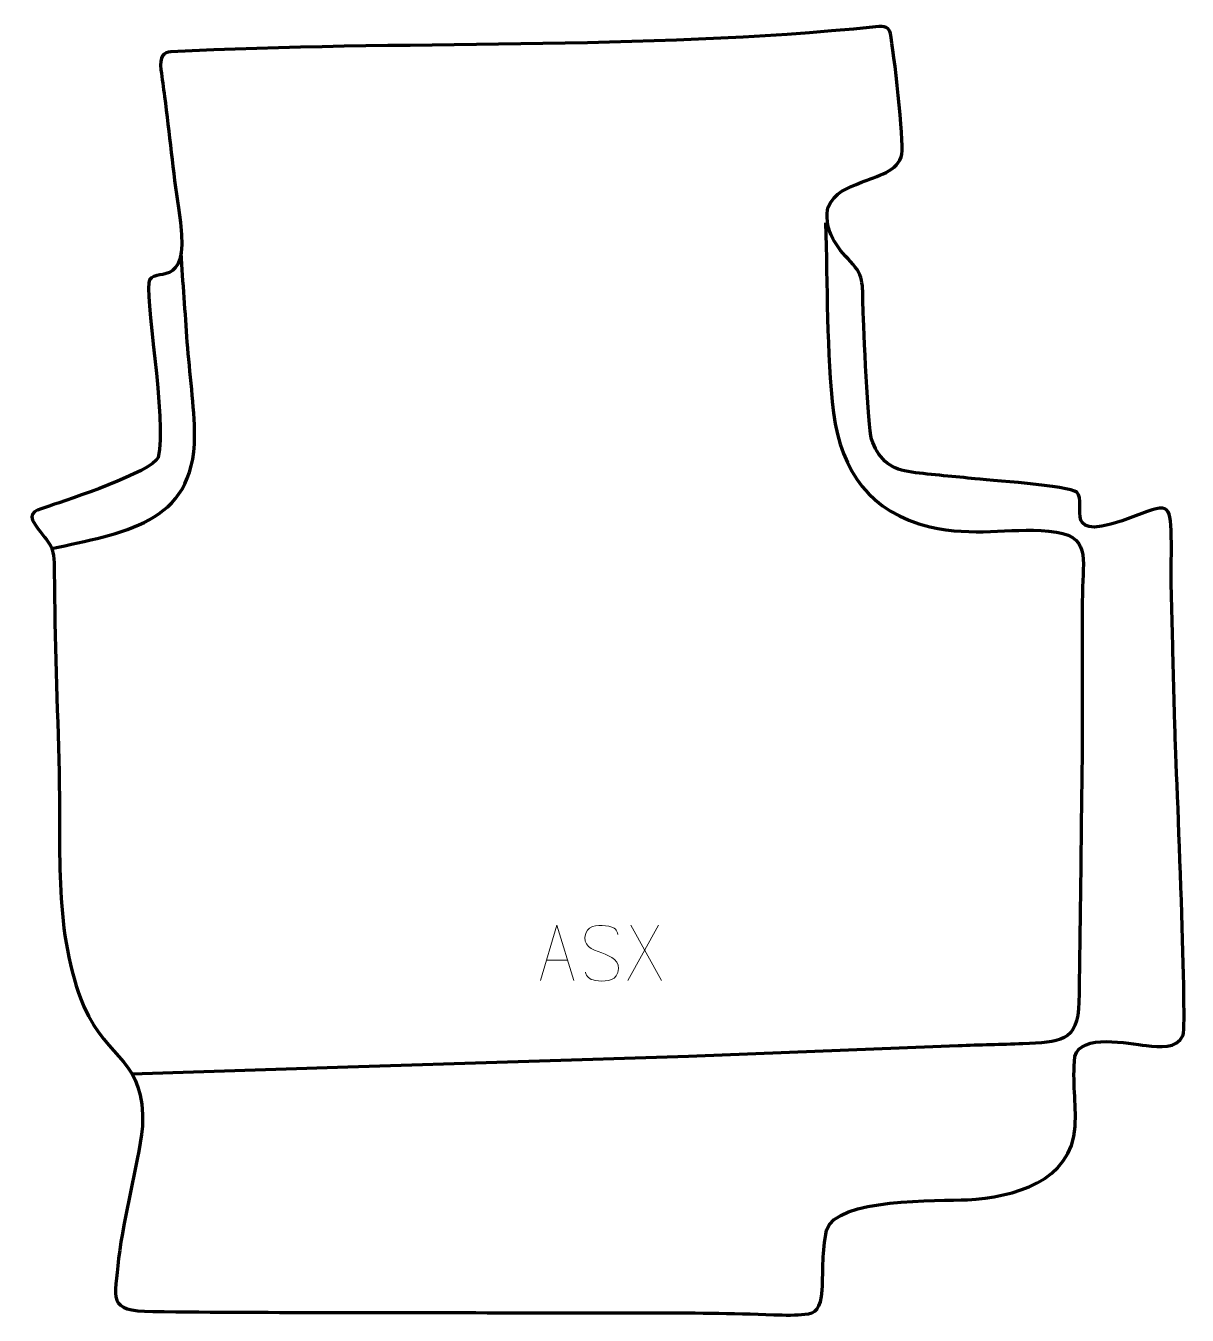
# Model space of a CAD drawing. Header units: millimetres. Extents: x -574 to -53, y 238 to 817.
import ezdxf

# ---------------------------------------------------------------- set-up
doc = ezdxf.new("R2010")
doc.units = ezdxf.units.MM
doc.header["$MEASUREMENT"] = 0
doc.layers.add('layer 2', color=7, linetype='Continuous')
doc.layers.add('layer 3', color=7, linetype='Continuous')

msp = doc.modelspace()

# ---------------------------------------------------------------- linework, layer by layer
at = {"layer": 'layer 2', "color": 140, "lineweight": 158}
for points, knots in [([(-215.4077, 728.3758), (-214.4556, 700.8396), (-215.042, 670.2339), (-211.8356, 643.1406), (-211.8356, 643.1406), (-208.1895, 616.6598), (-195.4823, 598.6477), (-168.6391, 592.0521), (-168.6391, 592.0521), (-148.6146, 587.4112), (-133.9727, 591.7489), (-115.163, 590.1093), (-115.163, 590.1093), (-95.837, 588.4247), (-100.0835, 577.8779), (-100.1934, 562.1738), (-100.1934, 562.1738), (-100.3517, 539.5285), (-100.1334, 516.8516), (-100.2383, 494.1959), (-100.2383, 494.1959), (-100.7746, 455.7894), (-101.0803, 417.263), (-101.7287, 378.8818), (-101.7287, 378.8818), (-102.039, 360.5134), (-110.6456, 360.8267), (-126.907, 360.1084), (-126.907, 360.1084), (-136.5795, 359.6811), (-146.2561, 359.5347), (-155.9302, 359.1578), (-155.9302, 359.1578), (-196.2448, 357.514), (-236.5626, 355.9467), (-276.8803, 354.3803), (-276.8803, 354.3803), (-276.8803, 354.3803), (-429.7414, 349.5484), (-429.7414, 349.5484), (-429.7414, 349.5484), (-429.7414, 349.5484), (-526.5112, 346.5335), (-526.5112, 346.5335)], [0, 0, 0, 0, 0.08333333, 0.08333333, 0.08333333, 0.08333333, 0.16666667, 0.16666667, 0.16666667, 0.16666667, 0.25, 0.25, 0.25, 0.25, 0.33333333, 0.33333333, 0.33333333, 0.33333333, 0.41666667, 0.41666667, 0.41666667, 0.41666667, 0.5, 0.5, 0.5, 0.5, 0.58333333, 0.58333333, 0.58333333, 0.58333333, 0.66666667, 0.66666667, 0.66666667, 0.66666667, 0.75, 0.75, 0.75, 0.75, 0.83333333, 0.83333333, 0.83333333, 0.83333333, 1, 1, 1, 1]), ([(-562.4701, 582.2437), (-531.3577, 589.5252), (-498.4303, 592.6723), (-498.4342, 632.7769), (-498.4342, 632.7769), (-498.4355, 646.0155), (-500.7184, 661.2816), (-501.6807, 674.8233), (-501.6807, 674.8233), (-502.6299, 688.1826), (-503.5726, 701.5423), (-504.5123, 714.9022)], [0, 0, 0, 0, 0.25, 0.25, 0.25, 0.25, 0.5, 0.5, 0.5, 0.5, 1, 1, 1, 1])]:
    msp.add_open_spline(points, degree=3, knots=knots, dxfattribs=at)
at = {"layer": 'layer 3', "color": 242, "lineweight": 158}
msp.add_open_spline([(-513.5375, 797.1404), (-514.3671, 803.1064), (-512.1296, 804.9641), (-509.0413, 805.1269), (-509.0413, 805.1269), (-406.997, 810.5074), (-297.9748, 805.4924), (-193.0142, 816.3648), (-193.0142, 816.3648), (-188.4346, 816.8393), (-186.9254, 815.9087), (-186.3188, 813.4389), (-186.3188, 813.4389), (-184.746, 805.3577), (-180.0902, 765.3883), (-181.1649, 759.2214), (-181.1649, 759.2214), (-182.5012, 751.5535), (-192.6836, 749.3276), (-199.2854, 746.6502), (-199.2854, 746.6502), (-205.6158, 744.0829), (-211.249, 742.0623), (-214.251, 735.5233), (-214.251, 735.5233), (-214.251, 735.5233), (-214.5074, 734.3015), (-214.5074, 734.3015), (-214.5074, 734.3015), (-215.7426, 724.5051), (-210.5044, 717.5313), (-204.1308, 711.0277), (-204.1308, 711.0277), (-197.6971, 704.4626), (-198.8635, 699.0758), (-198.5553, 690.1681), (-198.5553, 690.1681), (-198.2261, 681.2558), (-196.4307, 636.8546), (-194.7057, 631.3537), (-194.7057, 631.3537), (-192.1686, 623.263), (-186.7392, 618.1514), (-178.3859, 616.8131), (-178.3859, 616.8131), (-169.6731, 615.4172), (-158.9619, 614.8154), (-149.8528, 613.7429), (-149.8528, 613.7429), (-142.9354, 613.049), (-105.7165, 610.4262), (-102.7121, 607.5819), (-102.7121, 607.5819), (-97.3015, 602.4596), (-111.8585, 582.8656), (-76.307, 596.9686), (-76.307, 596.9686), (-60.3539, 603.2972), (-60.5534, 601.812), (-60.2726, 584.622), (-60.2726, 584.622), (-60.2108, 578.0108), (-60.3907, 571.4223), (-60.2883, 564.7976), (-60.2883, 564.7976), (-60.0365, 554.7748), (-59.7848, 544.7521), (-59.533, 534.7293), (-59.533, 534.7293), (-59.2812, 524.7066), (-59.0293, 514.6838), (-58.7775, 504.6611), (-58.7775, 504.6611), (-58.2235, 487.1904), (-53.1531, 370.8755), (-54.9583, 363.9826), (-54.9583, 363.9826), (-58.2527, 357.4052), (-65.1576, 358.7895), (-71.594, 359.2895), (-71.594, 359.2895), (-79.2741, 360.1079), (-100.9701, 364.8829), (-103.5517, 354.3435), (-103.5517, 354.3435), (-104.7281, 342.8801), (-102.8169, 333.5654), (-103.4546, 322.9863), (-103.4546, 322.9863), (-104.9563, 298.0743), (-131.0348, 291.3881), (-151.7571, 290.1437), (-151.7571, 290.1437), (-164.6007, 289.5253), (-210.6298, 291.11), (-214.8842, 276.442), (-214.8842, 276.442), (-217.0544, 266.1329), (-216.355, 259.6492), (-216.9188, 249.6145), (-216.9188, 249.6145), (-217.4004, 241.0459), (-219.8942, 239.2552), (-224.6651, 238.7254), (-224.6651, 238.7254), (-228.328, 238.3188), (-233.614, 238.337), (-238.6572, 238.5341), (-238.6572, 238.5341), (-276.0591, 239.9959), (-314.1408, 239.1395), (-351.6288, 239.377), (-351.6288, 239.377), (-406.8038, 239.7254), (-462.0659, 239.3013), (-517.2207, 239.9933), (-517.2207, 239.9933), (-538.0984, 240.2552), (-534.1384, 245.5219), (-532.502, 263.7152), (-532.502, 263.7152), (-530.1048, 283.8991), (-524.1883, 303.2996), (-521.8033, 323.0341), (-521.8033, 323.0341), (-520.4719, 353.0938), (-537.1264, 352.1597), (-548.0767, 376.7769), (-548.0767, 376.7769), (-561.7719, 409.7742), (-558.4031, 446.7739), (-559.2017, 481.9087), (-559.2017, 481.9087), (-559.9468, 511.8209), (-561.1716, 541.4112), (-561.365, 571.3689), (-561.365, 571.3689), (-561.4539, 585.1566), (-562.9869, 583.1569), (-569.9953, 593.0363), (-569.9953, 593.0363), (-574.1394, 598.878), (-568.6692, 599.6712), (-563.5868, 601.3769), (-563.5868, 601.3769), (-555.129, 604.2466), (-517.5646, 616.4904), (-514.7395, 623.2145), (-514.7395, 623.2145), (-510.668, 639.1516), (-521.5335, 698.8887), (-518.6297, 702.932), (-518.6297, 702.932), (-514.5912, 708.5554), (-499.5356, 697.4917), (-505.5748, 735.0885), (-505.5748, 735.0885), (-508.1825, 751.3222), (-509.7538, 768.7287), (-511.9193, 785.1817), (-511.9193, 785.1817), (-512.4443, 789.1704), (-512.9835, 793.1559), (-513.5375, 797.1404)], degree=3, knots=[0, 0, 0, 0, 0.02380952, 0.02380952, 0.02380952, 0.02380952, 0.04761905, 0.04761905, 0.04761905, 0.04761905, 0.07142857, 0.07142857, 0.07142857, 0.07142857, 0.0952381, 0.0952381, 0.0952381, 0.0952381, 0.11904762, 0.11904762, 0.11904762, 0.11904762, 0.14285714, 0.14285714, 0.14285714, 0.14285714, 0.16666667, 0.16666667, 0.16666667, 0.16666667, 0.19047619, 0.19047619, 0.19047619, 0.19047619, 0.21428571, 0.21428571, 0.21428571, 0.21428571, 0.23809524, 0.23809524, 0.23809524, 0.23809524, 0.26190476, 0.26190476, 0.26190476, 0.26190476, 0.28571429, 0.28571429, 0.28571429, 0.28571429, 0.30952381, 0.30952381, 0.30952381, 0.30952381, 0.33333333, 0.33333333, 0.33333333, 0.33333333, 0.35714286, 0.35714286, 0.35714286, 0.35714286, 0.38095238, 0.38095238, 0.38095238, 0.38095238, 0.4047619, 0.4047619, 0.4047619, 0.4047619, 0.42857143, 0.42857143, 0.42857143, 0.42857143, 0.45238095, 0.45238095, 0.45238095, 0.45238095, 0.47619048, 0.47619048, 0.47619048, 0.47619048, 0.5, 0.5, 0.5, 0.5, 0.52380952, 0.52380952, 0.52380952, 0.52380952, 0.54761905, 0.54761905, 0.54761905, 0.54761905, 0.57142857, 0.57142857, 0.57142857, 0.57142857, 0.5952381, 0.5952381, 0.5952381, 0.5952381, 0.61904762, 0.61904762, 0.61904762, 0.61904762, 0.64285714, 0.64285714, 0.64285714, 0.64285714, 0.66666667, 0.66666667, 0.66666667, 0.66666667, 0.69047619, 0.69047619, 0.69047619, 0.69047619, 0.71428571, 0.71428571, 0.71428571, 0.71428571, 0.73809524, 0.73809524, 0.73809524, 0.73809524, 0.76190476, 0.76190476, 0.76190476, 0.76190476, 0.78571429, 0.78571429, 0.78571429, 0.78571429, 0.80952381, 0.80952381, 0.80952381, 0.80952381, 0.83333333, 0.83333333, 0.83333333, 0.83333333, 0.85714286, 0.85714286, 0.85714286, 0.85714286, 0.88095238, 0.88095238, 0.88095238, 0.88095238, 0.9047619, 0.9047619, 0.9047619, 0.9047619, 0.92857143, 0.92857143, 0.92857143, 0.92857143, 0.95238095, 0.95238095, 0.95238095, 0.95238095, 1, 1, 1, 1], dxfattribs=at)
at = {"layer": 'layer 3', "color": 250, "lineweight": 9}
for points, knots in [([(-343.2729, 388.427), (-343.2729, 388.427), (-335.9019, 413.3805), (-335.9019, 413.3805), (-335.9019, 413.3805), (-335.9019, 413.3805), (-328.332, 388.427), (-328.332, 388.427)], [0, 0, 0, 0, 0.33333333, 0.33333333, 0.33333333, 0.33333333, 1, 1, 1, 1]), ([(-315.8024, 400.9038), (-320.0507, 402.3742), (-324.9588, 404.17), (-322.9537, 409.6903), (-322.9537, 409.6903), (-321.4502, 413.8302), (-316.2366, 413.4417), (-312.633, 412.8406), (-312.633, 412.8406), (-309.7724, 412.3634), (-308.9077, 411.1502), (-308.5971, 409.0661)], [0, 0, 0, 0, 0.25, 0.25, 0.25, 0.25, 0.5, 0.5, 0.5, 0.5, 1, 1, 1, 1]), ([(-315.8024, 400.9037), (-311.7838, 399.257), (-306.7543, 397.3687), (-308.5883, 392.0084), (-308.5883, 392.0084), (-310.0481, 387.742), (-314.9589, 387.9987), (-318.685, 388.5534), (-318.685, 388.5534), (-321.435, 388.9632), (-322.6559, 390.1767), (-323.0339, 392.2889)], [0, 0, 0, 0, 0.25, 0.25, 0.25, 0.25, 0.5, 0.5, 0.5, 0.5, 1, 1, 1, 1])]:
    msp.add_open_spline(points, degree=3, knots=knots, dxfattribs=at)
for points in [[(-290.3867, 413.3805), (-290.3867, 413.3805), (-304.1273, 388.4847), (-304.1273, 388.4847)], [(-302.6727, 413.3805), (-302.6727, 413.3805), (-288.9321, 388.427), (-288.9321, 388.427)], [(-340.5503, 397.6764), (-340.5503, 397.6764), (-331.0546, 397.6764), (-331.0546, 397.6764)]]:
    msp.add_open_spline(points, degree=3, dxfattribs=at)

doc.saveas('drawing.dxf')
